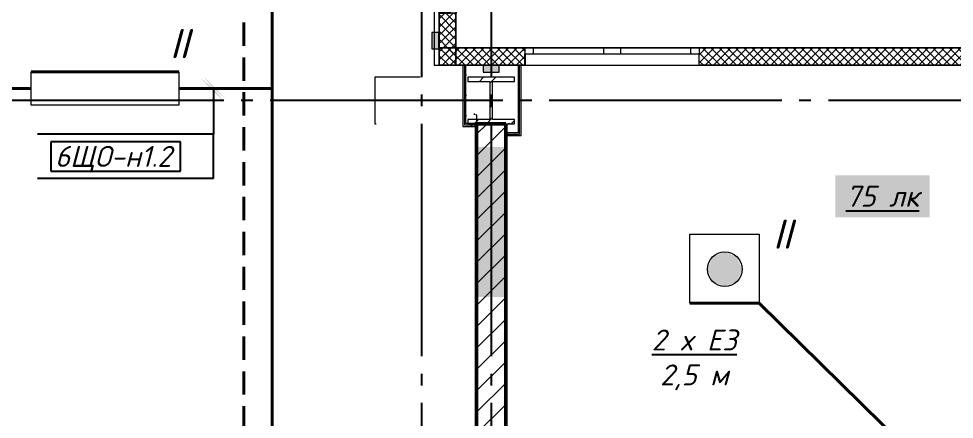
# Model space of a CAD drawing. Header units: millimetres. Extents: x 0 to 1093, y 0 to 420.
# Drawn here: x 480.6 to 561, y 282.2 to 316.6 of the extents above; entities that cross this region are included whole.
import ezdxf

# ---------------------------------------------------------------- set-up
doc = ezdxf.new("R2010")
doc.units = ezdxf.units.MM
for name, pattern in [('JIS_02_2.0', [3, 2, -1]), ('ГОСТ 2.303 5', [24, 20, -1.5, 1, -1.5]), ('СПКБ-0000-000-АР#006$0$Achse', [2300, 0, -800, 1500, 0])]:
    doc.linetypes.add(name, pattern=pattern)
for name, color, linetype in [('Viewport1ForCustomObjects_0', 7, 'Continuous'), ('Viewport2ForCustomObjects_0', 7, 'Continuous'), ('СПКБ-0000-000-АР#006$0$Колонны новые', 7, 'Continuous'), ('СПКБ-0000-000-АР#006$0$Колонны существующие', 7, 'Continuous'), ('СПКБ-0000-000-АР#006$0$Окна ArchiCAD', 7, 'Continuous'), ('СПКБ-0000-000-АР#006$0$Перекрытие новые', 7, 'Continuous'), ('СПКБ-0000-000-АР#006$0$Стены', 7, 'Continuous'), ('СПКБ-0000-000-АР#006$0$Фахверк', 7, 'Continuous'), ('Строительные оси', 7, 'Continuous'), ('ЭО_АВАРИЙНОЕ ОСВЕЩЕНИЕ', 7, 'Continuous'), ('ЭО_РАБОЧЕЕ ОСВЕЩЕНИЕ', 7, 'Continuous'), ('ЭС', 7, 'Continuous')]:
    doc.layers.add(name, color=color, linetype=linetype)
for name, color, linetype, lineweight, true_color in [('СПКБ-0000-000-АР#006$0$Колонны новые_Ном._пера__108', 7, 'Continuous', 13, 0xfd8379), ('СПКБ-0000-000-АР#006$0$Окна ArchiCAD_Ном._пера__68', 7, 'Continuous', 20, 0xfd4435), ('СПКБ-0000-000-АР#006$0$Перекрытие новые_Ном._пера__161', 7, 'Continuous', 13, 0xe11606), ('СПКБ-0000-000-АР#006$0$Стены_Ном._пера__58', 7, 'Continuous', 50, 0xdf0000), ('СПКБ-0000-000-АР#006$0$Стены_Ном._пера__68', 7, 'Continuous', 20, 0xfd4435), ('СПКБ-0000-000-АР#006$0$Фахверк_Ном._пера__102', 7, 'Continuous', 13, 0xcccccc)]:
    doc.layers.add(name, color=color, linetype=linetype, lineweight=lineweight, true_color=true_color)
for name, color, linetype, lineweight in [('СПКБ-0000-000-АР#006$0$Колонны новые_Ном._пера__20', 1, 'Continuous', 20), ('СПКБ-0000-000-АР#006$0$Колонны существующие_Ном._пера__2', 8, 'Continuous', 15), ('СПКБ-0000-000-АР#006$0$Окна ArchiCAD_Ном._пера__6', 5, 'Continuous', 9), ('СПКБ-0000-000-АР#006$0$Стены_Ном._пера__1', 7, 'Continuous', 13), ('СПКБ-0000-000-АР#006$0$Стены_Ном._пера__20', 1, 'Continuous', 20), ('СПКБ-0000-000-АР#006$0$Текст_Ном._пера__1', 7, 'Continuous', 13), ('СПКБ-0000-000-АР#006$0$Фахверк_Ном._пера__1', 7, 'Continuous', 13)]:
    doc.layers.add(name, color=color, linetype=linetype, lineweight=lineweight)
doc.styles.add('1.8', font='isocpeui.ttf', dxfattribs={"height": 1.8})
doc.styles.add('2.5', font='isocpeui.ttf')
doc.styles.add('CustomTextStyle67', font='isocpeui.ttf', dxfattribs={"width": 0.987755, "height": 1.8})
pattern_1 = [(45, (0, 0), (-35.35534, 35.35534), []), (135, (0, 0), (35.35534, 35.35534), [])]
pattern_2 = [(0, (0, 0), (0, 173.2051), [0, -100]), (0, (50, 86.6), (0, 173.2051), [0, -100])]

# ---------------------------------------------------------------- blocks, each defined once
blk = doc.blocks.new('*E373')
at = {"layer": 'Строительные оси', "color": 3, "linetype": 'ГОСТ 2.303 5', "lineweight": 25}
for p, q in [((177.431, 258.857), (177.431, -45.143)), ((183.431, 258.857), (183.431, -45.143)), ((280.431, 188.857), (-283.569, 188.857))]:
    blk.add_line(p, q, dxfattribs=at)
at = {"layer": 'ЭО_АВАРИЙНОЕ ОСВЕЩЕНИЕ', "color": 1, "linetype": 'JIS_02_2.0', "lineweight": 40}
blk.add_line((162.147, 210.557), (162.153, 147.919), dxfattribs=at)
at = {"layer": 'ЭО_РАБОЧЕЕ ОСВЕЩЕНИЕ', "color": 5, "lineweight": 40}
for p, q in [((164.583, 210.54), (164.583, 189.886)), ((143.863, 191.311), (156.553, 191.311)), ((143.863, 189.886), (107.977, 189.886)), ((156.553, 189.886), (164.583, 189.886)), ((164.583, 189.886), (164.583, 151.806)), ((206.481, 171.419), (200.531, 171.419)), ((206.481, 171.434), (230.284, 148.012))]:
    blk.add_line(p, q, dxfattribs=at)
at = {"layer": 'ЭО_РАБОЧЕЕ ОСВЕЩЕНИЕ', "color": 7, "lineweight": 0}
for p, q in [((143.863, 188.461), (143.863, 191.311)), ((156.553, 191.311), (156.553, 188.461)), ((156.553, 188.461), (143.863, 188.461)), ((200.531, 177.369), (206.481, 177.369)), ((200.531, 171.419), (200.531, 177.369)), ((206.481, 177.369), (206.481, 171.419))]:
    blk.add_line(p, q, dxfattribs=at)
blk.add_circle((203.523, 174.344), 1.488, dxfattribs=at)
at = {"layer": 'ЭО_РАБОЧЕЕ ОСВЕЩЕНИЕ', "color": 5, "lineweight": 0}
for points in [[(203.523, 175.832), (202.471, 175.396), (204.575, 175.396)], [(202.471, 175.396), (202.035, 174.344), (205.01, 174.344)], [(202.471, 175.396), (204.575, 175.396), (205.01, 174.344)], [(202.035, 174.344), (202.471, 173.293), (204.575, 173.293)], [(202.035, 174.344), (205.01, 174.344), (204.575, 173.293)], [(202.471, 173.293), (204.575, 173.293), (203.523, 172.857)]]:
    blk.add_solid(points, dxfattribs=at)
blk = doc.blocks.new('СПКБ-0000-000-АР#006$0$Перекрытие_1', base_point=(-24406.7, 20246.8))
at = {"layer": 'СПКБ-0000-000-АР#006$0$Перекрытие новые_Ном._пера__161', "color": 12, "linetype": 'Continuous', "lineweight": 13, "true_color": 0xe11606, "flags": 128}
blk.add_lwpolyline([(-17959.4, 25285.7), (17852.9, 25289.2), (17852.9, 19187.9), (22461.7, 19187.9), (22461.7, 18544.1), (22461.7, 17594.1), (22461.7, 15678), (25022.7, 15678), (25022.7, 12760.6), (19944.2, 12760.6), (19944.2, 10010.9), (25022.7, 10010.9), (25022.7, 7088.5), (22462, 7088.5), (22462, 5173.8), (22462, 4223.8), (22462, 3576.5), (17852.7, 3576.5), (17852.9, -2527.3), (5824.2, -2528.1), (-24406.7, -2530.3)], dxfattribs=at)
blk = doc.blocks.new('СПКБ-0000-000-АР#006$0$Двустворчатое Окно 19')
at = {"layer": 'СПКБ-0000-000-АР#006$0$Окна ArchiCAD_Ном._пера__6', "color": 5, "linetype": 'Continuous', "lineweight": 9}
for p, q in [((-747, 100), (747, 100)), ((-750, 0), (-675, 0)), ((-675, 0), (-675, -50)), ((-675, 0), (-75, 0)), ((-75, -50), (-75, 0)), ((-75, 0), (0, 0)), ((0, 0), (75, 0)), ((75, 0), (75, -50)), ((75, 0), (675, 0)), ((675, -50), (675, 0)), ((675, 0), (750, 0)), ((-750, -50), (750, -50)), ((-675, -50), (-750, -50)), ((-75, -50), (-675, -50)), ((0, -50), (-75, -50)), ((75, -50), (0, -50)), ((675, -50), (75, -50)), ((750, -50), (675, -50))]:
    blk.add_line(p, q, dxfattribs=at)
at = {"layer": 'СПКБ-0000-000-АР#006$0$Окна ArchiCAD_Ном._пера__68', "color": 20, "linetype": 'Continuous', "lineweight": 20, "true_color": 0xfd4435}
for p, q in [((-750, -47), (-750, 0)), ((750, -47), (750, 0)), ((-750, -50), (-750, -47)), ((750, -50), (750, -47))]:
    blk.add_line(p, q, dxfattribs=at)
blk = doc.blocks.new('СПКБ-0000-000-АР#006$0$Стена_3', base_point=(25022.7, 19187.9))
at = {"layer": 'СПКБ-0000-000-АР#006$0$Стены_Ном._пера__68', "linetype": 'Continuous', "lineweight": 20, "true_color": 0xfd4435}
for points in [[(17893.1, 19334.9), (18633.1, 19334.9), (18633.1, 19337.9), (17893.1, 19337.9)], [(20133.1, 19334.9), (25169.7, 19334.9), (25172.7, 19337.9), (20133.1, 19337.9)], [(18633.1, 19187.9), (18636.1, 19187.9), (18636.1, 19287.9), (18633.1, 19287.9), (18633.1, 19190.9)], [(20130.1, 19187.9), (20133.1, 19187.9), (20133.1, 19190.9), (20133.1, 19287.9), (20130.1, 19287.9)], [(18633.1, 19190.9), (17893.1, 19190.9), (17893.1, 19187.9), (18633.1, 19187.9)], [(25025.7, 19190.9), (20133.1, 19190.9), (20133.1, 19187.9), (25022.7, 19187.9)]]:
    blk.add_hatch(color=20, dxfattribs=at).paths.add_polyline_path(points)
h = blk.add_hatch(dxfattribs=at)
h.set_pattern_fill('СЕТКА_5X5_ДИАГОНАЛЬНАЯ', color=20, style=0, pattern_type=2)
h.set_pattern_definition(pattern_1)
h.paths.add_polyline_path([(17893.1, 19190.9), (18633.1, 19190.9), (18633.1, 19287.9), (18633.1, 19334.9), (17893.1, 19334.9)])
h = blk.add_hatch(dxfattribs=at)
h.set_pattern_fill('СЕТКА_5X5_ДИАГОНАЛЬНАЯ', color=20, style=0, pattern_type=2)
h.set_pattern_definition(pattern_1)
h.paths.add_polyline_path([(25169.7, 19334.9), (20133.1, 19334.9), (20133.1, 19287.9), (20133.1, 19190.9), (25025.7, 19190.9)])
at = {"layer": 'СПКБ-0000-000-АР#006$0$Стены_Ном._пера__68', "color": 20, "linetype": 'Continuous', "lineweight": 20, "true_color": 0xfd4435}
for p, q in [((18633.1, 19334.9), (17893.1, 19334.9)), ((18633.1, 19337.9), (18633.1, 19334.9)), ((18633.1, 19334.9), (18633.1, 19287.9)), ((20133.1, 19337.9), (20133.1, 19334.9)), ((25169.7, 19334.9), (20133.1, 19334.9)), ((20133.1, 19334.9), (20133.1, 19287.9)), ((18633.1, 19287.9), (18636.1, 19287.9)), ((18633.1, 19190.9), (18633.1, 19287.9)), ((18636.1, 19287.9), (18636.1, 19187.9)), ((20130.1, 19287.9), (20130.1, 19187.9)), ((20133.1, 19287.9), (20130.1, 19287.9)), ((20133.1, 19190.9), (20133.1, 19287.9)), ((17893.1, 19190.9), (18633.1, 19190.9)), ((18633.1, 19187.9), (18636.1, 19187.9)), ((20133.1, 19187.9), (20130.1, 19187.9)), ((20133.1, 19190.9), (25025.7, 19190.9))]:
    blk.add_line(p, q, dxfattribs=at)
at = {"layer": 'СПКБ-0000-000-АР#006$0$Стены_Ном._пера__68', "color": 20, "linetype": 'Continuous', "lineweight": 20, "true_color": 0xfd4435, "flags": 128}
for points in [[(18633.1, 19337.9), (17893.1, 19337.9)], [(17893.1, 19337.9), (17893.1, 19187.9)], [(25172.7, 19337.9), (20133.1, 19337.9)], [(17893.1, 19187.9), (18633.1, 19187.9)], [(20133.1, 19187.9), (25022.7, 19187.9)]]:
    blk.add_lwpolyline(points, dxfattribs=at)
at = {"layer": 'СПКБ-0000-000-АР#006$0$Окна ArchiCAD', "color": 5, "linetype": 'Continuous', "lineweight": 9, "xscale": -1, "zscale": 1000, "rotation": 180}
blk.add_blockref('СПКБ-0000-000-АР#006$0$Двустворчатое Окно 19', (19383.1, 19287.9), dxfattribs=at)
blk = doc.blocks.new('СПКБ-0000-000-АР#006$0$Стена_7', base_point=(17892.7, 19187.9))
at = {"layer": 'СПКБ-0000-000-АР#006$0$Стены_Ном._пера__68', "linetype": 'Continuous', "lineweight": 20, "true_color": 0xfd4435}
h = blk.add_hatch(dxfattribs=at)
h.set_pattern_fill('СЕТКА_5X5_ДИАГОНАЛЬНАЯ', color=20, style=0, pattern_type=2)
h.set_pattern_definition(pattern_1)
h.paths.add_polyline_path([(17895.7, 25309.1), (17895.7, 25025.7), (18039.7, 25025.7), (18039.7, 25453.1)])
for points in [[(18042.7, 25025.7), (18042.7, 25456.1), (18039.7, 25453.1), (18039.7, 25025.7)], [(17892.7, 25306.1), (17892.7, 25025.7), (17895.7, 25025.7), (17895.7, 25309.1)], [(17895.7, 25025.7), (17893.1, 25025.7), (17893.1, 24885.7), (17895.7, 24885.7)], [(18042.7, 24885.7), (18042.7, 25025.7), (18039.7, 25025.7), (18039.7, 24885.7)], [(17892.7, 24885.7), (17892.7, 21135.7), (17895.7, 21135.7), (17895.7, 24885.7)], [(18039.7, 24885.7), (18039.7, 21135.7), (18042.7, 21135.7), (18042.7, 24885.7)], [(17892.7, 21135.7), (17892.7, 21132.7), (17992.7, 21132.7), (17992.7, 21135.7), (17895.7, 21135.7)], [(17892.7, 19638.7), (17892.7, 19635.7), (17895.7, 19635.7), (17992.7, 19635.7), (17992.7, 19638.7)], [(17892.7, 19470.7), (17895.7, 19470.7), (17895.7, 19635.7), (17892.7, 19635.7)], [(18039.7, 19635.7), (18039.7, 19470.7), (18042.7, 19470.7), (18042.7, 19635.7)], [(17895.7, 19470.7), (17893.1, 19470.7), (17893.1, 19330.7), (17895.7, 19330.7)], [(18042.7, 19330.7), (18042.7, 19470.7), (18039.7, 19470.7), (18039.7, 19330.7)], [(17892.7, 19330.7), (17892.7, 19187.9), (17895.7, 19187.9), (17895.7, 19330.7)], [(18042.7, 19187.9), (18042.7, 19330.7), (18039.7, 19330.7), (18039.7, 19187.9)]]:
    blk.add_hatch(color=20, dxfattribs=at).paths.add_polyline_path(points)
h = blk.add_hatch(dxfattribs=at)
h.set_pattern_fill('СЕТКА_5X5_ДИАГОНАЛЬНАЯ', color=20, style=0, pattern_type=2)
h.set_pattern_definition(pattern_1)
h.paths.add_polyline_path([(18039.7, 24885.7), (18039.7, 25025.7), (17895.7, 25025.7), (17895.7, 24885.7)])
h = blk.add_hatch(dxfattribs=at)
h.set_pattern_fill('СЕТКА_5X5_ДИАГОНАЛЬНАЯ', color=20, style=0, pattern_type=2)
h.set_pattern_definition(pattern_1)
h.paths.add_polyline_path([(17895.7, 21135.7), (17992.7, 21135.7), (18039.7, 21135.7), (18039.7, 24885.7), (17895.7, 24885.7)])
h = blk.add_hatch(dxfattribs=at)
h.set_pattern_fill('СЕТКА_5X5_ДИАГОНАЛЬНАЯ', color=20, style=0, pattern_type=2)
h.set_pattern_definition(pattern_1)
h.paths.add_polyline_path([(17895.7, 19470.7), (18039.7, 19470.7), (18039.7, 19635.7), (17992.7, 19635.7), (17895.7, 19635.7)])
h = blk.add_hatch(dxfattribs=at)
h.set_pattern_fill('СЕТКА_5X5_ДИАГОНАЛЬНАЯ', color=20, style=0, pattern_type=2)
h.set_pattern_definition(pattern_1)
h.paths.add_polyline_path([(18039.7, 19330.7), (18039.7, 19470.7), (17895.7, 19470.7), (17895.7, 19330.7)])
h = blk.add_hatch(dxfattribs=at)
h.set_pattern_fill('СЕТКА_5X5_ДИАГОНАЛЬНАЯ', color=20, style=0, pattern_type=2)
h.set_pattern_definition(pattern_1)
h.paths.add_polyline_path([(17895.7, 19330.7), (17895.7, 19187.9), (18039.7, 19187.9), (18039.7, 19330.7)])
at = {"layer": 'СПКБ-0000-000-АР#006$0$Стены_Ном._пера__68', "color": 20, "linetype": 'Continuous', "lineweight": 20, "true_color": 0xfd4435}
for p, q in [((18039.7, 25025.7), (18039.7, 25453.1)), ((17895.7, 25309.1), (17895.7, 25025.7)), ((17895.7, 25025.7), (17895.7, 24885.7)), ((18039.7, 24885.7), (18039.7, 25025.7)), ((17895.7, 24885.7), (17895.7, 21135.7)), ((18039.7, 21135.7), (18039.7, 24885.7)), ((17892.7, 21135.7), (17892.7, 21132.7)), ((17992.7, 21132.7), (17892.7, 21132.7)), ((17895.7, 21135.7), (17992.7, 21135.7)), ((17992.7, 21135.7), (17992.7, 21132.7)), ((18039.7, 21135.7), (17992.7, 21135.7)), ((18042.7, 21135.7), (18039.7, 21135.7)), ((17992.7, 19638.7), (17892.7, 19638.7)), ((17892.7, 19635.7), (17892.7, 19638.7)), ((17895.7, 19635.7), (17895.7, 19470.7)), ((17895.7, 19635.7), (17992.7, 19635.7)), ((17992.7, 19635.7), (17992.7, 19638.7)), ((18039.7, 19635.7), (17992.7, 19635.7)), ((18039.7, 19470.7), (18039.7, 19635.7)), ((18042.7, 19635.7), (18039.7, 19635.7)), ((17895.7, 19470.7), (17895.7, 19330.7)), ((18039.7, 19330.7), (18039.7, 19470.7)), ((17895.7, 19330.7), (17895.7, 19187.9)), ((18039.7, 19187.9), (18039.7, 19330.7))]:
    blk.add_line(p, q, dxfattribs=at)
at = {"layer": 'СПКБ-0000-000-АР#006$0$Стены_Ном._пера__68', "color": 20, "linetype": 'Continuous', "lineweight": 20, "true_color": 0xfd4435, "flags": 128}
for points in [[(18042.7, 21135.7), (18042.7, 25456.1)], [(17892.7, 25306.1), (17892.7, 25025.7)], [(17892.7, 24885.7), (17892.7, 21135.7)], [(17892.7, 19635.7), (17892.7, 19470.7)], [(18042.7, 19187.9), (18042.7, 19635.7)], [(17892.7, 19330.7), (17892.7, 19187.9)], [(17892.7, 19187.9), (18042.7, 19187.9)]]:
    blk.add_lwpolyline(points, dxfattribs=at)
at = {"layer": 'СПКБ-0000-000-АР#006$0$Окна ArchiCAD', "color": 5, "linetype": 'Continuous', "lineweight": 9, "xscale": -1, "zscale": 1000, "rotation": 90}
blk.add_blockref('СПКБ-0000-000-АР#006$0$Двустворчатое Окно 19', (17992.7, 20385.7), dxfattribs=at)
blk = doc.blocks.new('СПКБ-0000-000-АР#006$0$Стена_16', base_point=(18343.1, 18683.6))
at = {"layer": 'СПКБ-0000-000-АР#006$0$Стены_Ном._пера__20', "linetype": 'Continuous', "lineweight": 20}
h = blk.add_hatch(dxfattribs=at)
h.set_pattern_fill('КИРПИЧ_ОБЫКНОВЕННЫЙ', color=1, style=0, pattern_type=2)
h.set_pattern_definition([(45, (0, 0), (-91.9239, 91.9239), [])])
h.paths.add_polyline_path([(18218.1, 18683.6), (18218.1, 15345.4), (18353.1, 15345.4), (18468.1, 15345.4), (18468.1, 18683.6)])
at = {"layer": 'СПКБ-0000-000-АР#006$0$Стены_Ном._пера__58', "color": 12, "linetype": 'Continuous', "lineweight": 50, "true_color": 0xdf0000, "flags": 128}
for points in [[(18218.1, 18683.6), (18218.1, 15345.4)], [(18468.1, 18683.6), (18218.1, 18683.6)], [(18468.1, 15345.4), (18468.1, 18683.6)]]:
    blk.add_lwpolyline(points, dxfattribs=at)
blk = doc.blocks.new('СПКБ-0000-000-АР#006$0$Стена_62', base_point=(18499.8, 19192.5))
at = {"layer": 'СПКБ-0000-000-АР#006$0$Стены_Ном._пера__20', "linetype": 'Continuous', "lineweight": 20}
h = blk.add_hatch(dxfattribs=at)
h.set_pattern_fill('ШТУКАТУРКА', color=1, style=0, pattern_type=2)
h.set_pattern_definition(pattern_2)
h.paths.add_polyline_path([(18574.8, 19192.5), (18574.8, 18608.6), (18587.8, 18595.6), (18587.8, 19192.5)])
h = blk.add_hatch(dxfattribs=at)
h.set_pattern_fill('ШТУКАТУРКА', color=1, style=0, pattern_type=2)
h.set_pattern_definition(pattern_2)
h.paths.add_polyline_path([(18599.8, 18583.6), (18599.8, 19192.5), (18587.8, 19192.5), (18587.8, 18595.6)])
at = {"layer": 'СПКБ-0000-000-АР#006$0$Стены_Ном._пера__1', "color": 7, "linetype": 'СПКБ-0000-000-АР#006$0$Achse', "lineweight": 13, "flags": 128}
blk.add_lwpolyline([(18499.8, 19192.5), (18499.8, 18683.6)], dxfattribs=at)
at = {"layer": 'СПКБ-0000-000-АР#006$0$Стены_Ном._пера__1', "color": 7, "linetype": 'Continuous', "lineweight": 13, "flags": 128}
blk.add_lwpolyline([(18499.8, 19192.5), (18574.8, 19192.5)], dxfattribs=at)
at = {"layer": 'СПКБ-0000-000-АР#006$0$Стены_Ном._пера__20', "color": 1, "linetype": 'Continuous', "lineweight": 20, "flags": 128}
for points in [[(18574.8, 19192.5), (18587.8, 19192.5)], [(18587.8, 19192.5), (18599.8, 19192.5)], [(18599.8, 18583.6), (18599.8, 19192.5)]]:
    blk.add_lwpolyline(points, dxfattribs=at)
at = {"layer": 'СПКБ-0000-000-АР#006$0$Стены_Ном._пера__68', "color": 20, "linetype": 'Continuous', "lineweight": 20, "true_color": 0xfd4435}
for p, q in [((18574.8, 19192.5), (18574.8, 18608.6)), ((18587.8, 18595.6), (18587.8, 19192.5))]:
    blk.add_line(p, q, dxfattribs=at)
blk = doc.blocks.new('СПКБ-0000-000-АР#006$0$Стена_70', base_point=(18468.1, 18683.6))
at = {"layer": 'СПКБ-0000-000-АР#006$0$Стены_Ном._пера__20', "linetype": 'Continuous', "lineweight": 20}
h = blk.add_hatch(dxfattribs=at)
h.set_pattern_fill('ШТУКАТУРКА', color=1, style=0, pattern_type=2)
h.set_pattern_definition(pattern_2)
h.paths.add_polyline_path([(18574.8, 18608.6), (18468.1, 18608.6), (18468.1, 18595.6), (18587.8, 18595.6)])
h = blk.add_hatch(dxfattribs=at)
h.set_pattern_fill('ШТУКАТУРКА', color=1, style=0, pattern_type=2)
h.set_pattern_definition(pattern_2)
h.paths.add_polyline_path([(18468.1, 18583.6), (18599.8, 18583.6), (18587.8, 18595.6), (18468.1, 18595.6)])
at = {"layer": 'СПКБ-0000-000-АР#006$0$Стены_Ном._пера__1', "color": 7, "linetype": 'СПКБ-0000-000-АР#006$0$Achse', "lineweight": 13, "flags": 128}
blk.add_lwpolyline([(18499.8, 18683.6), (18468.1, 18683.6)], dxfattribs=at)
at = {"layer": 'СПКБ-0000-000-АР#006$0$Стены_Ном._пера__1', "color": 7, "linetype": 'Continuous', "lineweight": 13, "flags": 128}
blk.add_lwpolyline([(18468.1, 18683.6), (18468.1, 18608.6)], dxfattribs=at)
at = {"layer": 'СПКБ-0000-000-АР#006$0$Стены_Ном._пера__20', "color": 1, "linetype": 'Continuous', "lineweight": 20, "flags": 128}
for points in [[(18468.1, 18608.6), (18468.1, 18595.6)], [(18468.1, 18595.6), (18468.1, 18583.6)], [(18468.1, 18583.6), (18599.8, 18583.6)]]:
    blk.add_lwpolyline(points, dxfattribs=at)
at = {"layer": 'СПКБ-0000-000-АР#006$0$Стены_Ном._пера__68', "color": 20, "linetype": 'Continuous', "lineweight": 20, "true_color": 0xfd4435}
for p, q in [((18574.8, 18608.6), (18468.1, 18608.6)), ((18468.1, 18595.6), (18587.8, 18595.6))]:
    blk.add_line(p, q, dxfattribs=at)
blk = doc.blocks.new('СПКБ-0000-000-АР#006$0$Стена_74', base_point=(18200.6, 18762.9))
at = {"layer": 'СПКБ-0000-000-АР#006$0$Стены_Ном._пера__20', "linetype": 'Continuous', "lineweight": 20}
h = blk.add_hatch(dxfattribs=at)
h.set_pattern_fill('ШТУКАТУРКА', color=1, style=0, pattern_type=2)
h.set_pattern_definition(pattern_2)
h.paths.add_polyline_path([(18100.6, 19187.9), (18100.6, 18662.9), (18112.6, 18674.9), (18112.6, 19187.9)])
h = blk.add_hatch(dxfattribs=at)
h.set_pattern_fill('ШТУКАТУРКА', color=1, style=0, pattern_type=2)
h.set_pattern_definition(pattern_2)
h.paths.add_polyline_path([(18125.6, 18687.9), (18125.6, 19187.9), (18112.6, 19187.9), (18112.6, 18674.9)])
at = {"layer": 'СПКБ-0000-000-АР#006$0$Стены_Ном._пера__1', "color": 7, "linetype": 'Continuous', "lineweight": 13, "flags": 128}
blk.add_lwpolyline([(18200.6, 19187.9), (18125.6, 19187.9)], dxfattribs=at)
at = {"layer": 'СПКБ-0000-000-АР#006$0$Стены_Ном._пера__1', "color": 7, "linetype": 'СПКБ-0000-000-АР#006$0$Achse', "lineweight": 13, "flags": 128}
blk.add_lwpolyline([(18200.6, 18762.9), (18200.6, 19187.9)], dxfattribs=at)
at = {"layer": 'СПКБ-0000-000-АР#006$0$Стены_Ном._пера__20', "color": 1, "linetype": 'Continuous', "lineweight": 20, "flags": 128}
for points in [[(18112.6, 19187.9), (18100.6, 19187.9)], [(18100.6, 19187.9), (18100.6, 18662.9)], [(18125.6, 19187.9), (18112.6, 19187.9)]]:
    blk.add_lwpolyline(points, dxfattribs=at)
at = {"layer": 'СПКБ-0000-000-АР#006$0$Стены_Ном._пера__68', "color": 20, "linetype": 'Continuous', "lineweight": 20, "true_color": 0xfd4435}
for p, q in [((18112.6, 19187.9), (18112.6, 18674.9)), ((18125.6, 18687.9), (18125.6, 19187.9))]:
    blk.add_line(p, q, dxfattribs=at)
blk = doc.blocks.new('СПКБ-0000-000-АР#006$0$Стена_75', base_point=(18218.1, 18762.9))
at = {"layer": 'СПКБ-0000-000-АР#006$0$Стены_Ном._пера__20', "linetype": 'Continuous', "lineweight": 20}
h = blk.add_hatch(dxfattribs=at)
h.set_pattern_fill('ШТУКАТУРКА', color=1, style=0, pattern_type=2)
h.set_pattern_definition(pattern_2)
h.paths.add_polyline_path([(18100.6, 18662.9), (18218.1, 18662.9), (18218.1, 18674.9), (18112.6, 18674.9)])
h = blk.add_hatch(dxfattribs=at)
h.set_pattern_fill('ШТУКАТУРКА', color=1, style=0, pattern_type=2)
h.set_pattern_definition(pattern_2)
h.paths.add_polyline_path([(18218.1, 18687.9), (18125.6, 18687.9), (18112.6, 18674.9), (18218.1, 18674.9)])
at = {"layer": 'СПКБ-0000-000-АР#006$0$Стены_Ном._пера__1', "color": 7, "linetype": 'СПКБ-0000-000-АР#006$0$Achse', "lineweight": 13, "flags": 128}
blk.add_lwpolyline([(18218.1, 18762.9), (18200.6, 18762.9)], dxfattribs=at)
at = {"layer": 'СПКБ-0000-000-АР#006$0$Стены_Ном._пера__1', "color": 7, "linetype": 'Continuous', "lineweight": 13, "flags": 128}
blk.add_lwpolyline([(18218.1, 18762.9), (18218.1, 18687.9)], dxfattribs=at)
at = {"layer": 'СПКБ-0000-000-АР#006$0$Стены_Ном._пера__20', "color": 1, "linetype": 'Continuous', "lineweight": 20, "flags": 128}
for points in [[(18218.1, 18687.9), (18218.1, 18674.9)], [(18218.1, 18674.9), (18218.1, 18662.9)], [(18100.6, 18662.9), (18218.1, 18662.9)]]:
    blk.add_lwpolyline(points, dxfattribs=at)
at = {"layer": 'СПКБ-0000-000-АР#006$0$Стены_Ном._пера__68', "color": 20, "linetype": 'Continuous', "lineweight": 20, "true_color": 0xfd4435}
for p, q in [((18112.6, 18674.9), (18218.1, 18674.9)), ((18218.1, 18687.9), (18125.6, 18687.9))]:
    blk.add_line(p, q, dxfattribs=at)
blk = doc.blocks.new('СПКБ-0000-000-АР#006$0$Колонна_44', base_point=(18343.1, 18885.7))
at = {"layer": 'СПКБ-0000-000-АР#006$0$Колонны новые_Ном._пера__108', "linetype": 'Continuous', "lineweight": 13, "true_color": 0xfd8379}
h = blk.add_hatch(dxfattribs=at)
h.set_pattern_fill('СТАЛЬ', color=11, style=0, pattern_type=2)
h.set_pattern_definition([(45, (0, 0), (-159.099, 159.099), []), (45, (-53.03, 53.03), (-159.099, 159.099), [])])
h.paths.add_polyline_path([(18143.1, 18685.7), (18543.1, 18685.7), (18543.1, 18722.4), (18354.8, 18722.4), (18354.8, 19049.1), (18543.1, 19049.1), (18543.1, 19085.7), (18143.1, 19085.7), (18143.1, 19049.1), (18331.4, 19049.1), (18331.4, 18722.4), (18143.1, 18722.4)])
at = {"layer": 'СПКБ-0000-000-АР#006$0$Колонны новые_Ном._пера__20', "color": 1, "linetype": 'Continuous', "lineweight": 20}
for p, q in [((18543.1, 19085.7), (18143.1, 19085.7)), ((18143.1, 19085.7), (18143.1, 19049.1)), ((18543.1, 19049.1), (18543.1, 19085.7)), ((18143.1, 19049.1), (18331.4, 19049.1)), ((18331.4, 19049.1), (18331.4, 18722.4)), ((18354.8, 18722.4), (18354.8, 19049.1)), ((18354.8, 19049.1), (18543.1, 19049.1)), ((18331.4, 18722.4), (18143.1, 18722.4)), ((18143.1, 18722.4), (18143.1, 18685.7)), ((18143.1, 18685.7), (18543.1, 18685.7)), ((18543.1, 18722.4), (18354.8, 18722.4)), ((18543.1, 18685.7), (18543.1, 18722.4))]:
    blk.add_line(p, q, dxfattribs=at)
blk = doc.blocks.new('СПКБ-0000-000-АР#006$0$Колонна_66', base_point=(17543.1, 18885.7))
at = {"layer": 'СПКБ-0000-000-АР#006$0$Колонны существующие_Ном._пера__2', "color": 8, "linetype": 'СПКБ-0000-000-АР#006$0$Achse', "lineweight": 15, "flags": 128}
blk.add_lwpolyline([(17343.1, 18685.7), (17743.1, 18685.7), (17743.1, 19085.7), (17343.1, 19085.7)], close=True, dxfattribs=at)
blk = doc.blocks.new('СПКБ-0000-000-АР#006$0$Колонна_85', base_point=(18343.1, 19157.7))
at = {"layer": 'СПКБ-0000-000-АР#006$0$Фахверк_Ном._пера__102', "linetype": 'Continuous', "lineweight": 13, "true_color": 0xcccccc}
blk.add_hatch(color=254, dxfattribs=at).paths.add_polyline_path([(18413.1, 19187.7), (18273.1, 19187.7), (18273.1, 19127.7), (18413.1, 19127.7)])
at = {"layer": 'СПКБ-0000-000-АР#006$0$Фахверк_Ном._пера__1', "color": 7, "linetype": 'Continuous', "lineweight": 13, "flags": 128}
blk.add_lwpolyline([(18413.1, 19187.7), (18273.1, 19187.7), (18273.1, 19127.7), (18413.1, 19127.7)], close=True, dxfattribs=at)
blk = doc.blocks.new('СПКБ-0000-000-АР#006$0$Колонна_86', base_point=(17863.1, 19400.7))
at = {"layer": 'СПКБ-0000-000-АР#006$0$Фахверк_Ном._пера__102', "linetype": 'Continuous', "lineweight": 13, "true_color": 0xcccccc}
blk.add_hatch(color=254, dxfattribs=at).paths.add_polyline_path([(17893.1, 19330.7), (17893.1, 19470.7), (17833.1, 19470.7), (17833.1, 19330.7)])
at = {"layer": 'СПКБ-0000-000-АР#006$0$Фахверк_Ном._пера__1', "color": 7, "linetype": 'Continuous', "lineweight": 13, "flags": 128}
blk.add_lwpolyline([(17893.1, 19330.7), (17893.1, 19470.7), (17833.1, 19470.7), (17833.1, 19330.7)], close=True, dxfattribs=at)
blk = doc.blocks.new('*E372')
at = {"layer": 'СПКБ-0000-000-АР#006$0$Текст_Ном._пера__1', "linetype": 'Continuous', "lineweight": 13}
blk.add_hatch(color=7, dxfattribs=at).paths.add_polyline_path([(430.249, 211.711), (427.749, 211.711), (427.749, 198.795), (430.249, 198.795)])
at = {"layer": 'СПКБ-0000-000-АР#006$0$Колонны новые', "color": 1, "lineweight": 20, "xscale": 0.01, "yscale": 0.01, "zscale": 0.01}
blk.add_blockref('СПКБ-0000-000-АР#006$0$Колонна_44', (428.999, 215.701), dxfattribs=at)
at = {"layer": 'СПКБ-0000-000-АР#006$0$Колонны существующие', "color": 8, "lineweight": 15, "xscale": 0.01, "yscale": 0.01, "zscale": 0.01}
blk.add_blockref('СПКБ-0000-000-АР#006$0$Колонна_66', (420.999, 215.701), dxfattribs=at)
at = {"layer": 'СПКБ-0000-000-АР#006$0$Перекрытие новые', "color": 12, "linetype": 'Continuous', "lineweight": 13, "true_color": 0xe11606, "xscale": 0.01, "yscale": 0.01, "zscale": 0.01}
blk.add_blockref('СПКБ-0000-000-АР#006$0$Перекрытие_1', (1.5, 229.311), dxfattribs=at)
at = {"layer": 'СПКБ-0000-000-АР#006$0$Стены', "color": 20, "lineweight": 20, "true_color": 0xfd4435, "xscale": 0.01, "yscale": 0.01, "zscale": 0.01}
for name, p in [('СПКБ-0000-000-АР#006$0$Стена_7', (424.494, 218.723)), ('СПКБ-0000-000-АР#006$0$Стена_3', (495.794, 218.723))]:
    blk.add_blockref(name, p, dxfattribs=at)
at = {"layer": 'СПКБ-0000-000-АР#006$0$Стены', "color": 12, "lineweight": 50, "true_color": 0xdf0000, "xscale": 0.01, "yscale": 0.01, "zscale": 0.01}
for name, p in [('СПКБ-0000-000-АР#006$0$Стена_74', (427.573, 214.472)), ('СПКБ-0000-000-АР#006$0$Стена_62', (430.565, 218.768)), ('СПКБ-0000-000-АР#006$0$Стена_75', (427.749, 214.472)), ('СПКБ-0000-000-АР#006$0$Стена_16', (428.999, 213.68)), ('СПКБ-0000-000-АР#006$0$Стена_70', (430.249, 213.68))]:
    blk.add_blockref(name, p, dxfattribs=at)
at = {"layer": 'СПКБ-0000-000-АР#006$0$Фахверк', "color": 7, "lineweight": 13, "xscale": 0.01, "yscale": 0.01, "zscale": 0.01}
for name, p in [('СПКБ-0000-000-АР#006$0$Колонна_86', (424.199, 220.851)), ('СПКБ-0000-000-АР#006$0$Колонна_85', (428.999, 218.421))]:
    blk.add_blockref(name, p, dxfattribs=at)
blk = doc.blocks.new('CustomObjectsInViewport1_0')
at = {"layer": 'ЭС'}
for p, q in [((497.292, 310.605), (497.292, 306.677)), ((497.292, 306.677), (482.177, 306.677)), ((497.292, 302.877), (497.292, 306.677)), ((497.292, 302.877), (482.177, 302.877))]:
    blk.add_line(p, q, dxfattribs=at)
at = {"layer": 'ЭС', "color": 7, "true_color": 0xffffff}
for p, q in [((494.474, 306.037), (483.317, 306.037)), ((483.317, 306.037), (483.317, 303.517)), ((494.474, 303.517), (494.474, 306.037)), ((483.317, 303.517), (494.474, 303.517)), ((483.317, 303.517), (483.317, 303.517))]:
    blk.add_line(p, q, dxfattribs=at)
at = {"layer": 'ЭС'}
blk.add_solid([(498.398, 309.712), (496.398, 311.712), (496.186, 311.499), (498.186, 309.499)], dxfattribs=at)
at = {"layer": 'ЭС', "style": 'CustomTextStyle67', "width": 0.987755}
blk.add_text('6ЩО-н1.2', height=1.8, dxfattribs=at).set_placement((483.677, 303.877))

msp = doc.modelspace()

# ---------------------------------------------------------------- block references
msp.add_blockref('*E372', (92.189, 93.885))
at = {"layer": 'Viewport1ForCustomObjects_0'}
msp.add_blockref('CustomObjectsInViewport1_0', (0, 0), dxfattribs=at)
at = {"layer": 'Viewport2ForCustomObjects_0'}
msp.add_blockref('*E373', (337.756, 120.729), dxfattribs=at)

# ---------------------------------------------------------------- texts
at = {"layer": 'ЭО_РАБОЧЕЕ ОСВЕЩЕНИЕ', "attachment_point": 5}
for s, insert, char_height, style in [('II', (494.369, 314.481), 2.5, '2.5'), ('II', (546.237, 298.098), 2.5, '2.5'), ('{\\L2 x Е3\\P}2,5 м', (538.66, 287.275), 1.8, '1.8')]:
    msp.add_mtext(s, dxfattribs=dict(at, insert=insert, char_height=char_height, style=style))
at = {"layer": 'ЭО_РАБОЧЕЕ ОСВЕЩЕНИЕ', "insert": (554.846, 301.349), "char_height": 1.8, "attachment_point": 5, "style": '1.8', "bg_fill": 1, "box_fill_scale": 1.5, "bg_fill_color": 7, "bg_fill_true_color": 16777215, "bg_fill_transparency": 0}
msp.add_mtext('{\\L75 лк}', dxfattribs=at)

doc.saveas('drawing.dxf')
